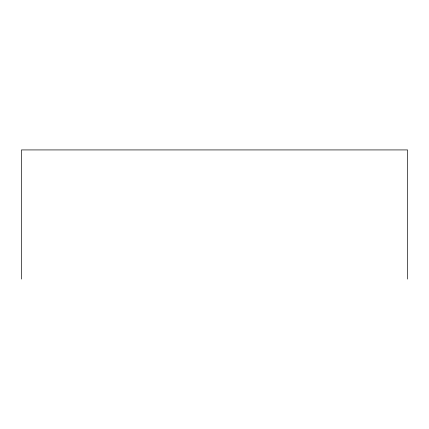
<?xml version="1.0" encoding="UTF-8"?>
<svg xmlns="http://www.w3.org/2000/svg" width="429" height="429" viewBox="0 0 429 429"><rect width="100%" height="100%" fill="white"/><g stroke="black" fill="none" stroke-linecap="round" stroke-linejoin="round"><path stroke-width="0.64" d="M407.55 279.075L407.55 149.925L21.45 149.925L21.45 279.075"/></g></svg>
